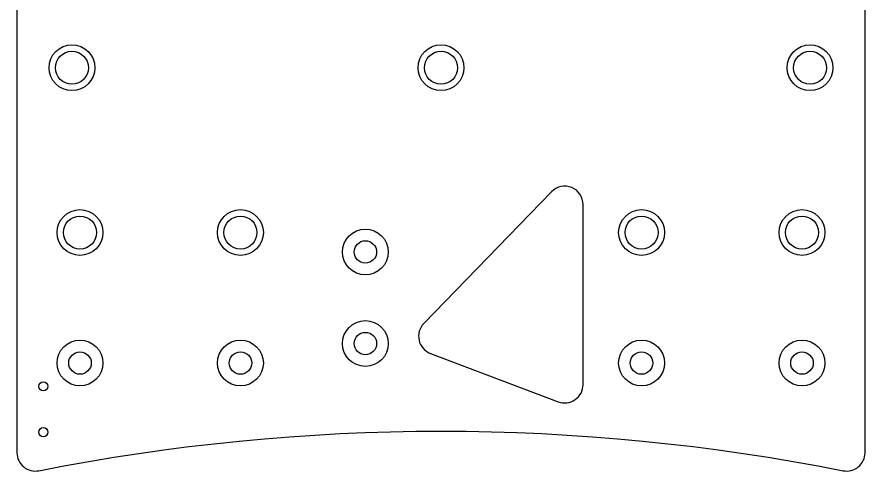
# Model space of a CAD drawing. Header units: millimetres. Extents: x 0 to 750, y 0 to 230.
# Drawn here: x 238 to 423, y 0 to 99.2 of the extents above; entities that cross this region are included whole.
import ezdxf

# ---------------------------------------------------------------- set-up
doc = ezdxf.new("R2010")
doc.units = ezdxf.units.MM
for name, color, linetype in [('Contour_Profiles', 1, 'Continuous'), ('Counterbores', 3, 'Continuous'), ('Pocket_Features', 20, 'Continuous'), ('Tapped_Holes', 6, 'Continuous'), ('Through_Holes', 165, 'Continuous')]:
    doc.layers.add(name, color=color, linetype=linetype)

msp = doc.modelspace()

# ---------------------------------------------------------------- linework, layer by layer
at = {"layer": 'Contour_Profiles'}
msp.add_lwpolyline([(238, 103.51), (238, 4, 0.472916), (242.78, 0.08, -0.098411), (418.22, 0.08, 0.472916), (423, 4), (423, 102.49, 0.334314)], format="xyb", dxfattribs=at)
at = {"layer": 'Counterbores'}
for centre in [(250, 88.1), (330.5, 88.1), (411, 88.1), (251.75, 52.1), (286.75, 52.1), (374.25, 52.1), (409.25, 52.1), (314, 47.85), (314, 27.85), (251.75, 23.6), (286.75, 23.6), (374.25, 23.6), (409.25, 23.6)]:
    msp.add_circle(centre, 5, dxfattribs=at)
at = {"layer": 'Pocket_Features'}
msp.add_lwpolyline([(356.08, 15.15, 0.524549), (361.5, 18.89), (361.5, 58.22, 0.673897), (354.63, 61.01), (326.74, 32.22, 0.539455), (328.19, 25.7)], format="xyb", close=True, dxfattribs=at)
at = {"layer": 'Tapped_Holes'}
for centre in [(243.75, 18.49), (243.75, 8.49)]:
    msp.add_circle(centre, 1, dxfattribs=at)
at = {"layer": 'Through_Holes'}
for centre, radius in [((250, 88.1), 3.6), ((330.5, 88.1), 3.6), ((411, 88.1), 3.6), ((251.75, 52.1), 3.6), ((286.75, 52.1), 3.6), ((374.25, 52.1), 3.6), ((409.25, 52.1), 3.6), ((314, 47.85), 2.45), ((314, 27.85), 2.45), ((251.75, 23.6), 2.45), ((286.75, 23.6), 2.45), ((374.25, 23.6), 2.45), ((409.25, 23.6), 2.45)]:
    msp.add_circle(centre, radius, dxfattribs=at)

doc.saveas('drawing.dxf')
